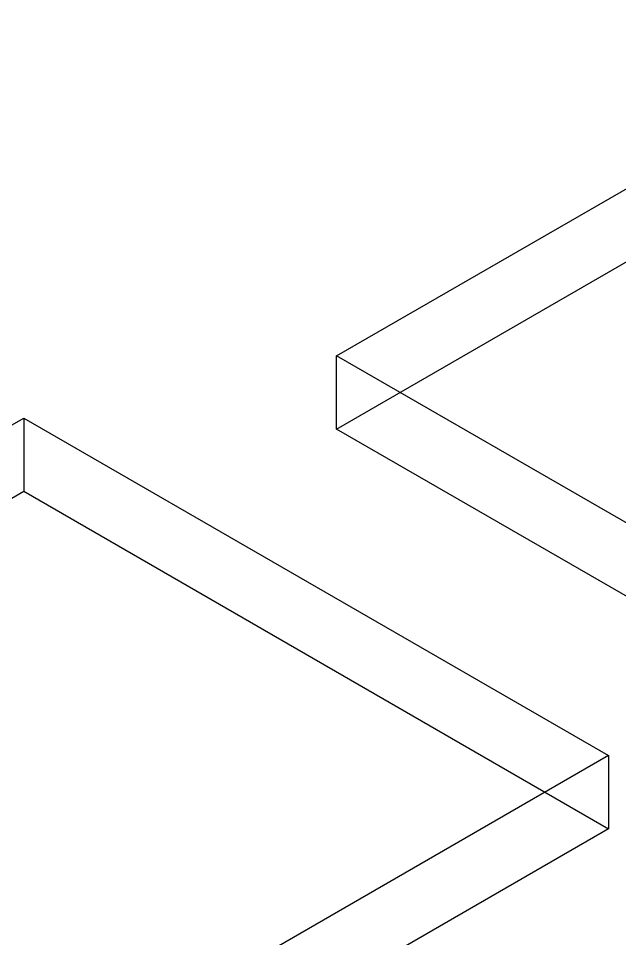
# Model space of a CAD drawing. Header units: millimetres. Extents: x 0 to 2112, y 8 to 1252.
# Drawn here: x 868.9 to 912, y 547.3 to 613.4 of the extents above; entities that cross this region are included whole.
import ezdxf

# ---------------------------------------------------------------- set-up
doc = ezdxf.new("R2010")
doc.units = ezdxf.units.MM
doc.layers.get('0').update_dxf_attribs({"linetype": 'CONTINUOUS'})

msp = doc.modelspace()

# ---------------------------------------------------------------- linework, layer by layer
at = {"color": 9}
for p, q in [((891.72, 589.174), (933.708, 613.417)), ((891.72, 589.174), (933.708, 613.417)), ((891.72, 583.911), (933.708, 608.157)), ((891.72, 583.911), (933.708, 608.157)), ((933.708, 564.956), (891.72, 589.174)), ((891.72, 583.911), (891.72, 589.174)), ((933.708, 564.956), (891.72, 589.174)), ((891.72, 583.911), (891.72, 589.174)), ((827.056, 560.462), (869.29, 584.712)), ((827.056, 560.462), (869.29, 584.712)), ((869.29, 584.712), (911.253, 560.462)), ((869.29, 584.712), (869.29, 579.448)), ((869.29, 584.712), (911.253, 560.462)), ((869.29, 584.712), (869.29, 579.448)), ((933.708, 559.693), (891.72, 583.911)), ((933.708, 559.693), (891.72, 583.911)), ((827.056, 555.202), (869.29, 579.448)), ((827.056, 555.202), (869.29, 579.448)), ((869.29, 579.448), (911.253, 555.202)), ((869.29, 579.448), (911.253, 555.202)), ((911.253, 560.462), (869.29, 536.247)), ((911.253, 560.462), (869.29, 536.247)), ((911.253, 560.462), (911.253, 555.202)), ((911.253, 560.462), (911.253, 555.202)), ((911.253, 555.202), (869.29, 530.983)), ((911.253, 555.202), (869.29, 530.983))]:
    msp.add_line(p, q, dxfattribs=at)

doc.saveas('drawing.dxf')
